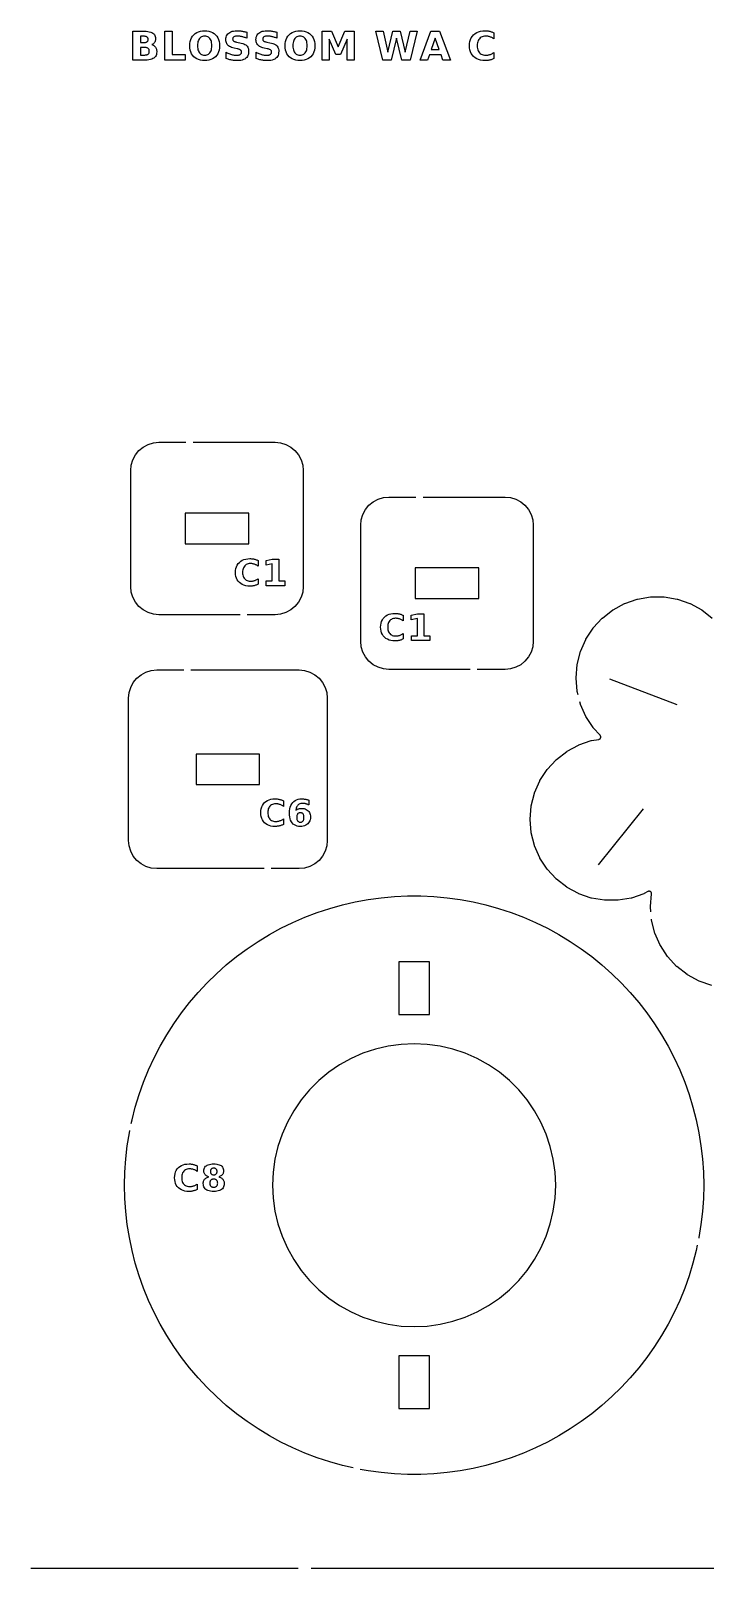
# Model space of a CAD drawing. Header units: millimetres. Extents: x 0 to 300, y 8 to 290.
# Drawn here: x 0 to 61.6, y 150 to 290.5 of the extents above; entities that cross this region are included whole.
import ezdxf

# ---------------------------------------------------------------- set-up
doc = ezdxf.new("R2010")
doc.units = ezdxf.units.MM
for name, color, linetype in [('CUT', 1, 'CONTINUOUS'), ('ENGRAVE', 5, 'CONTINUOUS'), ('SCORE', 7, 'CONTINUOUS')]:
    doc.layers.add(name, color=color, linetype=linetype)

msp = doc.modelspace()

# ---------------------------------------------------------------- linework, layer by layer
at = {"layer": 'CUT', "color": 1}
for points in [[(19.109, 237.125), (11.6963, 237.125), (11.1976, 237.1741), (10.7145, 237.3207), (10.2692, 237.5587), (9.8789, 237.8789), (9.5587, 238.2692), (9.3207, 238.7145), (9.1741, 239.1976), (9.125, 239.6963), (9.125, 250.3037), (9.1741, 250.8024), (9.3207, 251.2855), (9.5587, 251.7308), (9.8789, 252.1211), (10.2692, 252.4413), (10.7145, 252.6793), (11.1976, 252.8259), (11.6963, 252.875), (14.1633, 252.875)], [(14.8133, 252.875), (22.3037, 252.875), (22.8024, 252.8259), (23.2855, 252.6793), (23.7308, 252.4413), (24.1211, 252.1211), (24.4413, 251.7308), (24.6793, 251.2855), (24.8259, 250.8024), (24.875, 250.3037), (24.875, 239.6963), (24.8259, 239.1976), (24.6793, 238.7145), (24.4413, 238.2692), (24.1211, 237.8789), (23.7308, 237.5587), (23.2855, 237.3207), (22.8024, 237.1741), (22.3037, 237.125), (19.759, 237.125)], [(40.109, 232.125), (32.6963, 232.125), (32.1976, 232.1741), (31.7145, 232.3207), (31.2692, 232.5587), (30.8789, 232.8789), (30.5587, 233.2692), (30.3207, 233.7145), (30.1741, 234.1976), (30.125, 234.6963), (30.125, 245.3037), (30.1741, 245.8024), (30.3207, 246.2855), (30.5587, 246.7308), (30.8789, 247.1211), (31.2692, 247.4413), (31.7145, 247.6793), (32.1976, 247.8259), (32.6963, 247.875), (35.1633, 247.875)], [(35.8133, 247.875), (43.3037, 247.875), (43.8024, 247.8259), (44.2855, 247.6793), (44.7308, 247.4413), (45.1211, 247.1211), (45.4413, 246.7308), (45.6793, 246.2855), (45.8259, 245.8024), (45.875, 245.3037), (45.875, 234.6963), (45.8259, 234.1976), (45.6793, 233.7145), (45.4413, 233.2692), (45.1211, 232.8789), (44.7308, 232.5587), (44.2855, 232.3207), (43.8024, 232.1741), (43.3037, 232.125), (40.759, 232.125)], [(49.9727, 229.7932), (49.8898, 230.1205), (49.8876, 230.1311), (49.8862, 230.1419), (49.7868, 231.3414), (49.7864, 231.3522), (49.7868, 231.3631), (49.8862, 232.5626), (49.8876, 232.5733), (49.8898, 232.5839), (50.1853, 233.7507), (50.1884, 233.7611), (50.1923, 233.7712), (50.6758, 234.8735), (50.6806, 234.8832), (50.6861, 234.8925), (51.3444, 235.9001), (51.3507, 235.909), (51.3577, 235.9172), (52.1729, 236.8028), (52.1806, 236.8104), (52.1889, 236.8174), (53.1387, 237.5567), (53.1475, 237.563), (53.1568, 237.5686), (54.2154, 238.1414), (54.2251, 238.1462), (54.2352, 238.1501), (55.3736, 238.5409), (55.384, 238.544), (55.3946, 238.5463), (56.5818, 238.7444), (56.5926, 238.7457), (56.6034, 238.7462), (57.807, 238.7462), (57.8178, 238.7457), (57.8286, 238.7444), (59.0158, 238.5463), (59.0264, 238.544), (59.0368, 238.5409), (60.1752, 238.1501), (60.1853, 238.1462), (60.195, 238.1414), (61.2536, 237.5686), (61.2629, 237.563), (61.2717, 237.5567), (62.2216, 236.8174)], [(21.309, 213.925), (11.4963, 213.925), (10.9976, 213.9741), (10.5145, 214.1207), (10.0692, 214.3587), (9.6789, 214.6789), (9.3587, 215.0692), (9.1207, 215.5145), (8.9741, 215.9976), (8.925, 216.4963), (8.925, 229.5037), (8.9741, 230.0024), (9.1207, 230.4855), (9.3587, 230.9308), (9.6789, 231.3211), (10.0692, 231.6413), (10.5145, 231.8793), (10.9976, 232.0259), (11.4963, 232.075), (13.9633, 232.075)], [(14.6133, 232.075), (24.5037, 232.075), (25.0024, 232.0259), (25.4855, 231.8793), (25.9308, 231.6413), (26.3211, 231.3211), (26.6413, 230.9308), (26.8793, 230.4855), (27.0259, 230.0024), (27.075, 229.5037), (27.075, 216.4963), (27.0259, 215.9976), (26.8793, 215.5145), (26.6413, 215.0692), (26.3211, 214.6789), (25.9308, 214.3587), (25.4855, 214.1207), (25.0024, 213.9741), (24.5037, 213.925), (21.959, 213.925)], [(56.6202, 209.9634), (56.5816, 210.4292), (56.5812, 210.44), (56.5816, 210.4508), (56.6777, 211.6102), (56.6785, 211.634), (56.6771, 211.6559), (56.6736, 211.6776), (56.6679, 211.6988), (56.6603, 211.7194), (56.6506, 211.7391), (56.6391, 211.7578), (56.6258, 211.7753), (56.6109, 211.7914), (56.5944, 211.806), (56.5766, 211.8189), (56.5577, 211.83), (56.5377, 211.8392), (56.517, 211.8464), (56.4956, 211.8516), (56.4739, 211.8546), (56.4519, 211.8555), (56.43, 211.8543), (56.4083, 211.8509), (56.387, 211.8454), (56.3664, 211.8379), (56.3449, 211.8276), (55.9956, 211.6386), (55.9859, 211.6338), (55.9758, 211.6299), (54.8374, 211.2391), (54.827, 211.236), (54.8164, 211.2337), (53.6292, 211.0356), (53.6184, 211.0343), (53.6076, 211.0338), (52.404, 211.0338), (52.3931, 211.0343), (52.3824, 211.0356), (51.1952, 211.2337), (51.1846, 211.236), (51.1742, 211.2391), (50.0358, 211.6299), (50.0257, 211.6338), (50.0159, 211.6386), (48.9574, 212.2114), (48.9481, 212.217), (48.9393, 212.2233), (47.9894, 212.9626), (47.9812, 212.9696), (47.9735, 212.9772), (47.1583, 213.8628), (47.1513, 213.871), (47.145, 213.8799), (46.4867, 214.8875), (46.4811, 214.8968), (46.4764, 214.9065), (45.9929, 216.0088), (45.989, 216.0189), (45.9859, 216.0293), (45.6904, 217.1961), (45.6882, 217.2067), (45.6868, 217.2174), (45.5874, 218.4169), (45.587, 218.4278), (45.5874, 218.4386), (45.6868, 219.6381), (45.6882, 219.6489), (45.6904, 219.6595), (45.9859, 220.8263), (45.989, 220.8366), (45.9929, 220.8467), (46.4764, 221.949), (46.4811, 221.9587), (46.4867, 221.968), (47.145, 222.9757), (47.1513, 222.9845), (47.1583, 222.9928), (47.9735, 223.8783), (47.9812, 223.886), (47.9894, 223.893), (48.9393, 224.6322), (48.9481, 224.6385), (48.9574, 224.6441), (50.0159, 225.2169), (50.0257, 225.2217), (50.0358, 225.2256), (51.1742, 225.6165), (51.1846, 225.6196), (51.1952, 225.6218), (51.8542, 225.7318), (51.8775, 225.7368), (51.8984, 225.7436), (51.9185, 225.7523), (51.9377, 225.763), (51.9558, 225.7755), (51.9725, 225.7897), (51.9878, 225.8054), (52.0015, 225.8226), (52.0135, 225.841), (52.0236, 225.8606), (52.0317, 225.881), (52.0378, 225.9021), (52.0418, 225.9237), (52.0437, 225.9455), (52.0435, 225.9675), (52.0411, 225.9893), (52.0366, 226.0108), (52.03, 226.0318), (52.0214, 226.052), (52.0109, 226.0713), (51.9985, 226.0894), (51.9833, 226.1077), (51.3577, 226.7872), (51.3507, 226.7955), (51.3444, 226.8043), (50.6861, 227.812), (50.6806, 227.8213), (50.6758, 227.831), (50.1923, 228.9333), (50.1884, 228.9434), (50.1853, 228.9537), (50.1322, 229.1631)], [(9.1788, 190.6433), (9.2459, 190.9664), (9.5442, 192.1324), (9.8952, 193.2836), (10.2982, 194.4177), (10.7525, 195.5322), (11.257, 196.6249), (11.8107, 197.6935), (12.4125, 198.7358), (13.061, 199.7496), (13.7551, 200.7329), (14.4932, 201.6835), (15.2738, 202.5996), (16.0953, 203.4792), (16.9559, 204.3205), (17.854, 205.1217), (18.7876, 205.8813), (19.7548, 206.5975), (20.7536, 207.269), (21.7819, 207.8944), (22.8377, 208.4722), (23.9186, 209.0015), (25.0225, 209.481), (26.1471, 209.9097), (27.29, 210.2869), (28.4489, 210.6116), (29.6214, 210.8832), (30.805, 211.1012), (31.9974, 211.2651), (33.1959, 211.3745), (34.3982, 211.4293), (35.6018, 211.4293), (36.8041, 211.3745), (38.0026, 211.2651), (39.195, 211.1012), (40.3786, 210.8832), (41.5511, 210.6116), (42.71, 210.2869), (43.8529, 209.9097), (44.9775, 209.481), (46.0814, 209.0015), (47.1623, 208.4722), (48.2181, 207.8944), (49.2464, 207.269), (50.2452, 206.5975), (51.2124, 205.8813), (52.146, 205.1217), (53.0441, 204.3205), (53.9047, 203.4792), (54.7262, 202.5996), (55.5068, 201.6835), (56.2449, 200.7329), (56.939, 199.7496), (57.5875, 198.7358), (58.1893, 197.6935), (58.743, 196.6249), (59.2475, 195.5322), (59.7018, 194.4177), (60.1048, 193.2836), (60.4558, 192.1324), (60.7541, 190.9664), (60.9989, 189.788), (61.1899, 188.5997), (61.3266, 187.404), (61.4087, 186.2032), (61.4361, 185), (61.4087, 183.7968), (61.3266, 182.596), (61.1899, 181.4003), (60.9989, 180.212), (60.9851, 180.1455)], [(62.1684, 203.2513), (61.03, 203.6421), (61.0199, 203.6461), (61.0102, 203.6508), (59.9516, 204.2237), (59.9423, 204.2292), (59.9335, 204.2355), (58.9836, 204.9748), (58.9754, 204.9818), (58.9677, 204.9895), (58.1525, 205.875), (58.1455, 205.8833), (58.1392, 205.8921), (57.4809, 206.8997), (57.4754, 206.909), (57.4706, 206.9188), (56.9871, 208.021), (56.9832, 208.0311), (56.9801, 208.0415), (56.6846, 209.2083), (56.6824, 209.2189), (56.681, 209.2297), (56.6739, 209.3156)], [(29.4325, 159.1606), (28.4489, 159.3884), (27.29, 159.7131), (26.1471, 160.0903), (25.0225, 160.519), (23.9186, 160.9985), (22.8377, 161.5278), (21.7819, 162.1056), (20.7536, 162.731), (19.7548, 163.4025), (18.7876, 164.1187), (17.854, 164.8783), (16.9559, 165.6795), (16.0953, 166.5208), (15.2738, 167.4004), (14.4932, 168.3165), (13.7551, 169.2671), (13.061, 170.2504), (12.4125, 171.2642), (11.8107, 172.3065), (11.257, 173.3751), (10.7525, 174.4678), (10.2982, 175.5823), (9.8952, 176.7164), (9.5442, 177.8676), (9.2459, 179.0336), (9.0011, 180.212), (8.8101, 181.4003), (8.6734, 182.596), (8.5913, 183.7968), (8.5639, 185), (8.5913, 186.2032), (8.6734, 187.404), (8.8101, 188.5997), (9.0011, 189.788), (9.0466, 190.0069)], [(60.8529, 179.5091), (60.7541, 179.0336), (60.4558, 177.8676), (60.1048, 176.7164), (59.7018, 175.5823), (59.2475, 174.4678), (58.743, 173.3751), (58.1893, 172.3065), (57.5875, 171.2642), (56.939, 170.2504), (56.2449, 169.2671), (55.5068, 168.3165), (54.7262, 167.4004), (53.9047, 166.5208), (53.0441, 165.6795), (52.146, 164.8783), (51.2124, 164.1187), (50.2452, 163.4025), (49.2464, 162.731), (48.2181, 162.1056), (47.1623, 161.5278), (46.0814, 160.9985), (44.9775, 160.519), (43.8529, 160.0903), (42.71, 159.7131), (41.5511, 159.3884), (40.3786, 159.1168), (39.195, 158.8988), (38.0026, 158.7349), (36.8041, 158.6255), (35.6018, 158.5707), (34.3982, 158.5707), (33.1959, 158.6255), (31.9974, 158.7349), (30.805, 158.8988), (30.0699, 159.0342)], [(0, 150), (24.4, 150)], [(25.6, 150), (74.4, 150)]]:
    msp.add_lwpolyline(points, dxfattribs=at)
for points in [[(19.895, 243.605), (19.895, 246.395), (14.105, 246.395), (14.105, 243.605), (19.895, 243.605)], [(40.895, 238.605), (40.895, 241.395), (35.105, 241.395), (35.105, 238.605), (40.895, 238.605)], [(20.895, 221.605), (20.895, 224.395), (15.105, 224.395), (15.105, 221.605), (20.895, 221.605)], [(33.605, 202.0714), (33.605, 200.8929), (33.605, 200.605), (36.395, 200.605), (36.395, 200.9286), (36.395, 202.2143), (36.395, 205.1071), (36.395, 205.395), (33.605, 205.395), (33.605, 205.0714), (33.605, 202.0714)], [(47.7048, 187.3749), (47.4315, 188.5371), (47.0521, 189.669), (46.5699, 190.7611), (45.989, 191.8041), (45.3143, 192.789), (44.5516, 193.7075), (43.7075, 194.5516), (42.789, 195.3143), (41.8041, 195.989), (40.7611, 196.5699), (39.669, 197.0521), (38.5371, 197.4315), (37.3749, 197.7048), (36.1926, 197.8698), (35, 197.9249), (33.8074, 197.8698), (32.6251, 197.7048), (31.4629, 197.4315), (30.331, 197.0521), (29.2389, 196.5699), (28.1959, 195.989), (27.211, 195.3143), (26.2925, 194.5516), (25.4484, 193.7075), (24.6857, 192.789), (24.011, 191.8041), (23.4301, 190.7611), (22.9479, 189.669), (22.5685, 188.5371), (22.2952, 187.3749), (22.1302, 186.1926), (22.0751, 185), (22.1302, 183.8074), (22.2952, 182.6251), (22.5685, 181.4629), (22.9479, 180.331), (23.4301, 179.2389), (24.011, 178.1959), (24.6857, 177.211), (25.4484, 176.2925), (26.2925, 175.4484), (27.211, 174.6857), (28.1959, 174.011), (29.2389, 173.4301), (30.331, 172.9479), (31.4629, 172.5685), (32.6251, 172.2952), (33.8074, 172.1302), (35, 172.0751), (36.1926, 172.1302), (37.3749, 172.2952), (38.5371, 172.5685), (39.669, 172.9479), (40.7611, 173.4301), (41.8041, 174.011), (42.789, 174.6857), (43.7075, 175.4484), (44.5516, 176.2925), (45.3143, 177.211), (45.989, 178.1959), (46.5699, 179.2389), (47.0521, 180.331), (47.4315, 181.4629), (47.7048, 182.6251), (47.8698, 183.8074), (47.9249, 185), (47.8698, 186.1926), (47.7048, 187.3749)], [(33.605, 167.7857), (33.605, 164.8929), (33.605, 164.605), (36.395, 164.605), (36.395, 164.9286), (36.395, 167.9286), (36.395, 169.395), (33.605, 169.395), (33.605, 167.7857)]]:
    msp.add_lwpolyline(points, close=True, dxfattribs=at)
at = {"layer": 'ENGRAVE', "color": 5}
for points in [[(11.3359, 289.0283), (11.3786, 288.9743), (11.4152, 288.9151), (11.4452, 288.8517), (11.4685, 288.7839), (11.4852, 288.7118), (11.4952, 288.6354), (11.4985, 288.5547), (11.4914, 288.4331), (11.4699, 288.3223), (11.4341, 288.2223), (11.3841, 288.1331), (11.3197, 288.0546), (11.2411, 287.9869), (11.1478, 287.9298), (11.0397, 287.8831), (10.9166, 287.8467), (10.7787, 287.8208), (10.6259, 287.8052), (10.4582, 287.8), (9.3315, 287.8), (9.3315, 290.4325), (10.3506, 290.4325), (10.525, 290.4279), (10.6826, 290.4141), (10.8234, 290.3911), (10.9474, 290.3588), (11.0546, 290.3174), (11.145, 290.2668), (11.2201, 290.206), (11.2816, 290.1341), (11.3295, 290.0512), (11.3636, 289.9572), (11.3841, 289.8522), (11.391, 289.736), (11.3885, 289.6736), (11.381, 289.6143), (11.3685, 289.5582), (11.351, 289.5052), (11.3285, 289.4555), (11.301, 289.409), (11.2688, 289.3659), (11.2321, 289.3268), (11.1908, 289.2915), (11.1451, 289.2601), (11.0948, 289.2325), (11.0401, 289.2088), (11.1102, 289.1847), (11.1749, 289.1546), (11.234, 289.1185), (11.2877, 289.0764), (11.3359, 289.0283)], [(10.5654, 289.4447), (10.5995, 289.4623), (10.6292, 289.4839), (10.6546, 289.5093), (10.6753, 289.5384), (10.6914, 289.5712), (10.7029, 289.6077), (10.7098, 289.648), (10.7121, 289.692), (10.7098, 289.7354), (10.7029, 289.7753), (10.6914, 289.8116), (10.6753, 289.8444), (10.6546, 289.8735), (10.6292, 289.8991), (10.5995, 289.921), (10.5654, 289.9388), (10.527, 289.9527), (10.4843, 289.9626), (10.4372, 289.9686), (10.3859, 289.9705), (10.0103, 289.9705), (10.0103, 289.4134), (10.3859, 289.4134), (10.4372, 289.4153), (10.4843, 289.4212), (10.527, 289.431), (10.5654, 289.4447)], [(14.0991, 288.3131), (14.0991, 287.8), (12.2283, 287.8), (12.2283, 290.4325), (12.9072, 290.4325), (12.9072, 288.3131), (14.0991, 288.3131)], [(16.6004, 290.3187), (16.7433, 290.2279), (16.8708, 290.1169), (16.9807, 289.9881), (17.0706, 289.844), (17.1406, 289.6845), (17.1905, 289.5096), (17.2205, 289.3193), (17.2305, 289.1136), (17.2205, 288.9085), (17.1905, 288.7186), (17.1406, 288.5441), (17.0706, 288.3848), (16.9807, 288.2408), (16.8708, 288.1121), (16.7433, 288.0011), (16.6004, 287.9103), (16.4423, 287.8397), (16.269, 287.7892), (16.0803, 287.759), (15.8763, 287.7489), (15.6729, 287.759), (15.4846, 287.7892), (15.3114, 287.8397), (15.1534, 287.9103), (15.0105, 288.0011), (14.8828, 288.1121), (14.7726, 288.2408), (14.6824, 288.3848), (14.6123, 288.5441), (14.5622, 288.7186), (14.5322, 288.9085), (14.5222, 289.1136), (14.5322, 289.3193), (14.5622, 289.5096), (14.6123, 289.6845), (14.6824, 289.844), (14.7726, 289.9881), (14.8828, 290.1169), (15.0105, 290.2279), (15.1534, 290.3187), (15.3114, 290.3893), (15.4846, 290.4398), (15.6729, 290.47), (15.8763, 290.4801), (16.0803, 290.47), (16.269, 290.4398), (16.4423, 290.3893), (16.6004, 290.3187)], [(15.5245, 289.8863), (15.4559, 289.829), (15.395, 289.759), (15.3427, 289.6774), (15.3, 289.5854), (15.2667, 289.483), (15.243, 289.3703), (15.2287, 289.2471), (15.2239, 289.1136), (15.2287, 288.9806), (15.243, 288.8579), (15.2667, 288.7455), (15.3, 288.6434), (15.3427, 288.5516), (15.395, 288.47), (15.4559, 288.4), (15.5245, 288.3427), (15.6008, 288.2981), (15.6849, 288.2663), (15.7768, 288.2472), (15.8763, 288.2408), (15.9765, 288.2472), (16.0687, 288.2663), (16.1532, 288.2981), (16.2298, 288.3427), (16.2985, 288.4), (16.3595, 288.47), (16.4117, 288.5516), (16.4545, 288.6434), (16.4877, 288.7455), (16.5115, 288.8579), (16.5258, 288.9806), (16.5305, 289.1136), (16.5258, 289.2471), (16.5115, 289.3703), (16.4877, 289.483), (16.4545, 289.5854), (16.4117, 289.6774), (16.3595, 289.759), (16.2985, 289.829), (16.2298, 289.8863), (16.1532, 289.9309), (16.0687, 289.9627), (15.9765, 289.9818), (15.8763, 289.9882), (15.7768, 289.9818), (15.6849, 289.9627), (15.6008, 289.9309), (15.5245, 289.8863)], [(19.5767, 289.8518), (19.5058, 289.8775), (19.4356, 289.9006), (19.3659, 289.921), (19.2969, 289.9388), (19.2288, 289.9539), (19.1619, 289.9662), (19.0963, 289.9758), (19.032, 289.9827), (18.969, 289.9868), (18.9072, 289.9882), (18.8296, 289.9863), (18.7591, 289.9807), (18.6956, 289.9714), (18.6392, 289.9584), (18.5898, 289.9416), (18.5475, 289.9212), (18.512, 289.8968), (18.4829, 289.8683), (18.4602, 289.8357), (18.4441, 289.7989), (18.4344, 289.7581), (18.4311, 289.7131), (18.4333, 289.6791), (18.4399, 289.6478), (18.4508, 289.619), (18.466, 289.5928), (18.4856, 289.5692), (18.5096, 289.5483), (18.5393, 289.529), (18.5761, 289.5107), (18.62, 289.4934), (18.671, 289.4769), (18.7291, 289.4614), (18.7944, 289.4469), (19.0835, 289.3887), (19.2228, 289.3567), (19.348, 289.3197), (19.4591, 289.2776), (19.5561, 289.2304), (19.639, 289.1781), (19.7077, 289.1207), (19.7643, 289.0565), (19.8106, 288.9839), (19.8466, 288.9029), (19.8723, 288.8135), (19.8877, 288.7156), (19.8929, 288.6093), (19.8857, 288.4703), (19.8642, 288.3438), (19.8283, 288.2296), (19.7781, 288.1278), (19.7135, 288.0384), (19.6345, 287.9613), (19.5409, 287.8964), (19.4321, 287.8433), (19.3081, 287.802), (19.1691, 287.7725), (19.0148, 287.7548), (18.8455, 287.7489), (18.762, 287.7502), (18.6784, 287.7542), (18.5947, 287.7608), (18.5109, 287.77), (18.427, 287.7819), (18.343, 287.7965), (18.2589, 287.8136), (18.1749, 287.8333), (18.0908, 287.8555), (18.0068, 287.8803), (17.9227, 287.9077), (17.8387, 287.9375), (17.8387, 288.5106), (17.9223, 288.4678), (18.0049, 288.4286), (18.0866, 288.3931), (18.1674, 288.3613), (18.2473, 288.3332), (18.3262, 288.3087), (18.4042, 288.288), (18.4813, 288.271), (18.5574, 288.2578), (18.6326, 288.2484), (18.7069, 288.2427), (18.7803, 288.2408), (18.8514, 288.2429), (18.9168, 288.249), (18.9764, 288.2593), (19.0302, 288.2737), (19.0783, 288.2922), (19.1206, 288.3149), (19.1567, 288.3413), (19.1862, 288.3713), (19.2092, 288.4048), (19.2256, 288.4418), (19.2354, 288.4824), (19.2387, 288.5265), (19.2365, 288.566), (19.2298, 288.6025), (19.2186, 288.6358), (19.203, 288.6659), (19.183, 288.693), (19.1585, 288.7169), (19.1273, 288.7388), (19.0873, 288.76), (19.0384, 288.7804), (18.9806, 288.8), (18.9139, 288.8188), (18.8384, 288.8368), (18.5757, 288.895), (18.45, 288.926), (18.336, 288.9626), (18.2339, 289.0047), (18.1435, 289.0525), (18.065, 289.1058), (17.9983, 289.1647), (17.9425, 289.23), (17.8969, 289.3025), (17.8614, 289.3821), (17.836, 289.4688), (17.8208, 289.5627), (17.8158, 289.6637), (17.8228, 289.7898), (17.844, 289.9057), (17.8792, 290.0115), (17.9286, 290.1073), (17.9921, 290.193), (18.0697, 290.2685), (18.1605, 290.3332), (18.2636, 290.3861), (18.3791, 290.4272), (18.507, 290.4566), (18.6471, 290.4742), (18.7997, 290.4801), (18.8723, 290.4792), (18.9456, 290.4765), (19.0196, 290.472), (19.0943, 290.4656), (19.1697, 290.4575), (19.2458, 290.4475), (19.3226, 290.4357), (19.4003, 290.4221), (19.4789, 290.4067), (19.5584, 290.3895), (19.6388, 290.3705), (19.7201, 290.3496), (19.7201, 289.7925), (19.6481, 289.8235), (19.5767, 289.8518)], [(22.3219, 289.8518), (22.251, 289.8775), (22.1808, 289.9006), (22.1112, 289.921), (22.0421, 289.9388), (21.974, 289.9539), (21.9071, 289.9662), (21.8415, 289.9758), (21.7772, 289.9827), (21.7142, 289.9868), (21.6524, 289.9882), (21.5748, 289.9863), (21.5043, 289.9807), (21.4408, 289.9714), (21.3844, 289.9584), (21.335, 289.9416), (21.2927, 289.9212), (21.2572, 289.8968), (21.2281, 289.8683), (21.2054, 289.8357), (21.1893, 289.7989), (21.1796, 289.7581), (21.1764, 289.7131), (21.1785, 289.6791), (21.1851, 289.6478), (21.196, 289.619), (21.2112, 289.5928), (21.2308, 289.5692), (21.2548, 289.5483), (21.2845, 289.529), (21.3213, 289.5107), (21.3652, 289.4934), (21.4163, 289.4769), (21.4744, 289.4614), (21.5396, 289.4469), (21.8288, 289.3887), (21.9681, 289.3567), (22.0932, 289.3197), (22.2043, 289.2776), (22.3013, 289.2304), (22.3842, 289.1781), (22.4529, 289.1207), (22.5095, 289.0565), (22.5558, 288.9839), (22.5918, 288.9029), (22.6175, 288.8135), (22.6329, 288.7156), (22.6381, 288.6093), (22.6309, 288.4703), (22.6094, 288.3438), (22.5735, 288.2296), (22.5233, 288.1278), (22.4587, 288.0384), (22.3798, 287.9613), (22.2861, 287.8964), (22.1773, 287.8433), (22.0533, 287.802), (21.9143, 287.7725), (21.7601, 287.7548), (21.5907, 287.7489), (21.5072, 287.7502), (21.4236, 287.7542), (21.3399, 287.7608), (21.2561, 287.77), (21.1722, 287.7819), (21.0882, 287.7965), (21.0041, 287.8136), (20.9201, 287.8333), (20.8361, 287.8555), (20.752, 287.8803), (20.668, 287.9077), (20.5839, 287.9375), (20.5839, 288.5106), (20.6675, 288.4678), (20.7501, 288.4286), (20.8319, 288.3931), (20.9127, 288.3613), (20.9925, 288.3332), (21.0714, 288.3087), (21.1494, 288.288), (21.2265, 288.271), (21.3026, 288.2578), (21.3779, 288.2484), (21.4521, 288.2427), (21.5255, 288.2408), (21.5966, 288.2429), (21.662, 288.249), (21.7216, 288.2593), (21.7755, 288.2737), (21.8235, 288.2922), (21.8658, 288.3149), (21.9019, 288.3413), (21.9314, 288.3713), (21.9544, 288.4048), (21.9708, 288.4418), (21.9806, 288.4824), (21.9839, 288.5265), (21.9817, 288.566), (21.975, 288.6025), (21.9639, 288.6358), (21.9483, 288.6659), (21.9282, 288.693), (21.9037, 288.7169), (21.8725, 288.7388), (21.8325, 288.76), (21.7836, 288.7804), (21.7258, 288.8), (21.6592, 288.8188), (21.5837, 288.8368), (21.3209, 288.895), (21.1952, 288.926), (21.0812, 288.9626), (20.9791, 289.0047), (20.8888, 289.0525), (20.8102, 289.1058), (20.7435, 289.1647), (20.6877, 289.23), (20.6421, 289.3025), (20.6066, 289.3821), (20.5813, 289.4688), (20.5661, 289.5627), (20.561, 289.6637), (20.568, 289.7898), (20.5892, 289.9057), (20.6245, 290.0115), (20.6738, 290.1073), (20.7373, 290.193), (20.8149, 290.2685), (20.9057, 290.3332), (21.0088, 290.3861), (21.1243, 290.4272), (21.2522, 290.4566), (21.3924, 290.4742), (21.5449, 290.4801), (21.6175, 290.4792), (21.6908, 290.4765), (21.7648, 290.472), (21.8395, 290.4656), (21.9149, 290.4575), (21.991, 290.4475), (22.0678, 290.4357), (22.1455, 290.4221), (22.2242, 290.4067), (22.3037, 290.3895), (22.384, 290.3705), (22.4653, 290.3496), (22.4653, 289.7925), (22.3933, 289.8235), (22.3219, 289.8518)], [(25.448, 290.2279), (25.5755, 290.1169), (25.6854, 289.9881), (25.7753, 289.844), (25.8453, 289.6845), (25.8952, 289.5096), (25.9252, 289.3193), (25.9352, 289.1136), (25.9252, 288.9085), (25.8952, 288.7186), (25.8453, 288.5441), (25.7753, 288.3848), (25.6854, 288.2408), (25.5755, 288.1121), (25.448, 288.0011), (25.3051, 287.9103), (25.147, 287.8397), (24.9736, 287.7892), (24.785, 287.759), (24.581, 287.7489), (24.3776, 287.759), (24.1893, 287.7892), (24.0161, 287.8397), (23.8581, 287.9103), (23.7152, 288.0011), (23.5874, 288.1121), (23.4773, 288.2408), (23.3871, 288.3848), (23.317, 288.5441), (23.2669, 288.7186), (23.2369, 288.9085), (23.2269, 289.1136), (23.2369, 289.3193), (23.2669, 289.5096), (23.317, 289.6845), (23.3871, 289.844), (23.4773, 289.9881), (23.5874, 290.1169), (23.7152, 290.2279), (23.8581, 290.3187), (24.0161, 290.3893), (24.1893, 290.4398), (24.3776, 290.47), (24.581, 290.4801), (24.785, 290.47), (24.9736, 290.4398), (25.147, 290.3893), (25.3051, 290.3187), (25.448, 290.2279)], [(24.1605, 289.829), (24.0997, 289.759), (24.0474, 289.6774), (24.0046, 289.5854), (23.9714, 289.483), (23.9476, 289.3703), (23.9334, 289.2471), (23.9286, 289.1136), (23.9334, 288.9806), (23.9476, 288.8579), (23.9714, 288.7455), (24.0046, 288.6434), (24.0474, 288.5516), (24.0997, 288.47), (24.1605, 288.4), (24.2292, 288.3427), (24.3055, 288.2981), (24.3896, 288.2663), (24.4815, 288.2472), (24.581, 288.2408), (24.6811, 288.2472), (24.7734, 288.2663), (24.8579, 288.2981), (24.9345, 288.3427), (25.0032, 288.4), (25.0642, 288.47), (25.1164, 288.5516), (25.1592, 288.6434), (25.1924, 288.7455), (25.2162, 288.8579), (25.2304, 288.9806), (25.2352, 289.1136), (25.2304, 289.2471), (25.2162, 289.3703), (25.1924, 289.483), (25.1592, 289.5854), (25.1164, 289.6774), (25.0642, 289.759), (25.0032, 289.829), (24.9345, 289.8863), (24.8579, 289.9309), (24.7734, 289.9627), (24.6811, 289.9818), (24.581, 289.9882), (24.4815, 289.9818), (24.3896, 289.9627), (24.3055, 289.9309), (24.2292, 289.8863), (24.1605, 289.829)], [(28.6593, 290.4325), (29.5215, 290.4325), (29.5215, 287.8), (28.8797, 287.8), (28.8797, 289.7255), (28.2731, 288.306), (27.8429, 288.306), (27.2363, 289.7255), (27.2363, 287.8), (26.5927, 287.8), (26.5927, 290.4325), (27.4567, 290.4325), (28.0562, 289.0237), (28.6593, 290.4325)], [(33.7195, 290.4325), (34.1709, 288.5194), (34.6258, 290.4325), (35.2711, 290.4325), (34.6505, 287.8), (33.8676, 287.8), (33.3897, 289.8013), (32.9172, 287.8), (32.1343, 287.8), (31.5084, 290.4325), (32.159, 290.4325), (32.6139, 288.5194), (33.0653, 290.4325), (33.7195, 290.4325)], [(37.3304, 290.4325), (38.3055, 287.8), (37.6231, 287.8), (37.4574, 288.2796), (36.3959, 288.2796), (36.2284, 287.8), (35.546, 287.8), (36.5211, 290.4325), (37.3304, 290.4325)], [(36.9267, 289.8154), (36.5652, 288.768), (37.2864, 288.768), (36.9267, 289.8154)], [(42.0321, 287.8364), (41.9659, 287.816), (41.8987, 287.7982), (41.8306, 287.7832), (41.7616, 287.7708), (41.6915, 287.7612), (41.6205, 287.7544), (41.5485, 287.7502), (41.4755, 287.7489), (41.2639, 287.7591), (41.0674, 287.7897), (40.8862, 287.8408), (40.7201, 287.9123), (40.5692, 288.0042), (40.4335, 288.1165), (40.316, 288.2463), (40.2199, 288.3907), (40.1452, 288.5496), (40.0918, 288.7231), (40.0597, 288.9111), (40.0491, 289.1136), (40.0597, 289.3167), (40.0918, 289.5051), (40.1452, 289.679), (40.2199, 289.8381), (40.316, 289.9826), (40.4335, 290.1125), (40.5692, 290.2248), (40.7201, 290.3167), (40.8862, 290.3882), (41.0674, 290.4393), (41.2639, 290.4699), (41.4755, 290.4801), (41.5485, 290.4788), (41.6205, 290.4746), (41.6915, 290.4678), (41.7616, 290.4582), (41.8306, 290.4458), (41.8987, 290.4308), (41.9659, 290.413), (42.0321, 290.3925), (42.0975, 290.3695), (42.162, 290.3438), (42.2256, 290.3154), (42.2884, 290.2844), (42.2884, 289.7396), (42.2256, 289.7806), (42.1632, 289.8177), (42.101, 289.8511), (42.0392, 289.8806), (41.9776, 289.9063), (41.9163, 289.9282), (41.8547, 289.9465), (41.7919, 289.9615), (41.7281, 289.9732), (41.6632, 289.9815), (41.5972, 289.9865), (41.5302, 289.9882), (41.4134, 289.9817), (41.3053, 289.9623), (41.2058, 289.93), (41.1148, 289.8847), (41.0326, 289.8265), (40.9589, 289.7554), (40.8953, 289.673), (40.8433, 289.5807), (40.8029, 289.4786), (40.774, 289.3667), (40.7566, 289.2451), (40.7508, 289.1136), (40.7566, 288.9827), (40.774, 288.8615), (40.8029, 288.7499), (40.8433, 288.6481), (40.8953, 288.556), (40.9589, 288.4736), (41.0326, 288.4024), (41.1148, 288.3443), (41.2058, 288.299), (41.3053, 288.2667), (41.4134, 288.2473), (41.5302, 288.2408), (41.5972, 288.2425), (41.6632, 288.2475), (41.7281, 288.2558), (41.7919, 288.2675), (41.8547, 288.2824), (41.9163, 288.3008), (41.9776, 288.3227), (42.0392, 288.3484), (42.101, 288.3779), (42.1632, 288.4113), (42.2256, 288.4484), (42.2884, 288.4894), (42.2884, 287.9446), (42.2256, 287.9136), (42.162, 287.8852), (42.0975, 287.8595), (42.0321, 287.8364)], [(10.6793, 288.322), (10.7165, 288.3484), (10.748, 288.3796), (10.7738, 288.4158), (10.7939, 288.4568), (10.8082, 288.5027), (10.8168, 288.5536), (10.8197, 288.6093), (10.8168, 288.664), (10.8083, 288.7138), (10.7941, 288.759), (10.7742, 288.7994), (10.7486, 288.835), (10.7174, 288.8659), (10.6804, 288.892), (10.6377, 288.9134), (10.5891, 288.93), (10.5348, 288.9419), (10.4747, 288.949), (10.4088, 288.9514), (10.0103, 288.9514), (10.0103, 288.262), (10.4088, 288.262), (10.4742, 288.2644), (10.5339, 288.2716), (10.588, 288.2836), (10.6365, 288.3004), (10.6793, 288.322)], [(20.7007, 239.8798), (20.6419, 239.8537), (20.5824, 239.8299), (20.522, 239.8086), (20.4609, 239.7898), (20.3989, 239.7734), (20.336, 239.7594), (20.2723, 239.7481), (20.2076, 239.7392), (20.1421, 239.7329), (20.0756, 239.7291), (20.0083, 239.7278), (19.8129, 239.7372), (19.6316, 239.7655), (19.4642, 239.8126), (19.3109, 239.8786), (19.1716, 239.9635), (19.0464, 240.0672), (18.9379, 240.187), (18.8492, 240.3202), (18.7802, 240.4669), (18.731, 240.6271), (18.7014, 240.8006), (18.6915, 240.9876), (18.7014, 241.175), (18.731, 241.349), (18.7802, 241.5094), (18.8492, 241.6563), (18.9379, 241.7897), (19.0464, 241.9096), (19.1716, 242.0133), (19.3109, 242.0981), (19.4642, 242.1641), (19.6316, 242.2113), (19.8129, 242.2395), (20.0083, 242.249), (20.0756, 242.2477), (20.1421, 242.2439), (20.2076, 242.2376), (20.2723, 242.2287), (20.336, 242.2173), (20.3989, 242.2034), (20.4609, 242.187), (20.522, 242.1681), (20.5824, 242.1468), (20.6419, 242.1231), (20.7007, 242.0969), (20.7586, 242.0683), (20.7586, 241.5654), (20.7007, 241.6032), (20.643, 241.6375), (20.5857, 241.6683), (20.5286, 241.6956), (20.4717, 241.7193), (20.4152, 241.7395), (20.3582, 241.7564), (20.3003, 241.7703), (20.2414, 241.781), (20.1815, 241.7887), (20.1206, 241.7933), (20.0587, 241.7949), (19.9509, 241.7889), (19.8511, 241.771), (19.7592, 241.7411), (19.6753, 241.6994), (19.5994, 241.6457), (19.5314, 241.58), (19.4727, 241.5039), (19.4247, 241.4187), (19.3873, 241.3245), (19.3607, 241.2212), (19.3447, 241.1089), (19.3393, 240.9876), (19.3447, 240.8667), (19.3607, 240.7548), (19.3873, 240.6519), (19.4247, 240.5579), (19.4727, 240.4728), (19.5314, 240.3967), (19.5994, 240.3311), (19.6753, 240.2774), (19.7592, 240.2356), (19.8511, 240.2058), (19.9509, 240.1879), (20.0587, 240.1819), (20.1206, 240.1834), (20.1815, 240.188), (20.2414, 240.1957), (20.3003, 240.2065), (20.3582, 240.2203), (20.4152, 240.2372), (20.4717, 240.2574), (20.5286, 240.2812), (20.5857, 240.3084), (20.643, 240.3392), (20.7007, 240.3736), (20.7586, 240.4114), (20.7586, 239.9085), (20.7007, 239.8798)], [(22.0492, 240.2079), (22.0492, 241.7786), (21.4811, 241.6614), (21.4811, 242.0878), (22.0459, 242.205), (22.6416, 242.205), (22.6416, 240.2079), (23.195, 240.2079), (23.195, 239.775), (21.4958, 239.775), (21.4958, 240.2079), (22.0492, 240.2079)], [(33.9507, 234.8798), (33.8919, 234.8537), (33.8324, 234.8299), (33.772, 234.8086), (33.7109, 234.7898), (33.6489, 234.7734), (33.586, 234.7594), (33.5223, 234.7481), (33.4576, 234.7392), (33.3921, 234.7329), (33.3256, 234.7291), (33.2583, 234.7278), (33.0629, 234.7372), (32.8816, 234.7655), (32.7142, 234.8126), (32.5609, 234.8786), (32.4216, 234.9635), (32.2964, 235.0672), (32.1879, 235.187), (32.0992, 235.3202), (32.0302, 235.4669), (31.981, 235.6271), (31.9514, 235.8006), (31.9415, 235.9876), (31.9514, 236.175), (31.981, 236.349), (32.0302, 236.5094), (32.0992, 236.6563), (32.1879, 236.7897), (32.2964, 236.9096), (32.4216, 237.0133), (32.5609, 237.0981), (32.7142, 237.1641), (32.8816, 237.2113), (33.0629, 237.2395), (33.2583, 237.249), (33.3256, 237.2477), (33.3921, 237.2439), (33.4576, 237.2376), (33.5223, 237.2287), (33.586, 237.2173), (33.6489, 237.2034), (33.7109, 237.187), (33.772, 237.1681), (33.8324, 237.1468), (33.8919, 237.1231), (33.9507, 237.0969), (34.0086, 237.0683), (34.0086, 236.5654), (33.9507, 236.6032), (33.893, 236.6375), (33.8357, 236.6683), (33.7786, 236.6956), (33.7217, 236.7193), (33.6652, 236.7395), (33.6082, 236.7564), (33.5503, 236.7703), (33.4914, 236.781), (33.4315, 236.7887), (33.3706, 236.7933), (33.3087, 236.7949), (33.2009, 236.7889), (33.1011, 236.771), (33.0092, 236.7411), (32.9253, 236.6994), (32.8494, 236.6457), (32.7814, 236.58), (32.7227, 236.5039), (32.6747, 236.4187), (32.6373, 236.3245), (32.6107, 236.2212), (32.5947, 236.1089), (32.5893, 235.9876), (32.5947, 235.8667), (32.6107, 235.7548), (32.6373, 235.6519), (32.6747, 235.5579), (32.7227, 235.4728), (32.7814, 235.3967), (32.8494, 235.3311), (32.9253, 235.2774), (33.0092, 235.2356), (33.1011, 235.2058), (33.2009, 235.1879), (33.3087, 235.1819), (33.3706, 235.1834), (33.4315, 235.188), (33.4914, 235.1957), (33.5503, 235.2065), (33.6082, 235.2203), (33.6652, 235.2372), (33.7217, 235.2574), (33.7786, 235.2812), (33.8357, 235.3084), (33.893, 235.3392), (33.9507, 235.3736), (34.0086, 235.4114), (34.0086, 234.9085), (33.9507, 234.8798)], [(35.2992, 235.2079), (35.2992, 236.7786), (34.7311, 236.6614), (34.7311, 237.0878), (35.2959, 237.205), (35.8916, 237.205), (35.8916, 235.2079), (36.445, 235.2079), (36.445, 234.775), (34.7458, 234.775), (34.7458, 235.2079), (35.2992, 235.2079)], [(23.0007, 217.9298), (22.9419, 217.9037), (22.8824, 217.8799), (22.822, 217.8586), (22.7609, 217.8398), (22.6989, 217.8234), (22.636, 217.8094), (22.5723, 217.7981), (22.5076, 217.7892), (22.4421, 217.7829), (22.3756, 217.7791), (22.3083, 217.7778), (22.1129, 217.7872), (21.9316, 217.8155), (21.7642, 217.8626), (21.6109, 217.9286), (21.4716, 218.0135), (21.3464, 218.1172), (21.2379, 218.237), (21.1492, 218.3702), (21.0802, 218.5169), (21.031, 218.6771), (21.0014, 218.8506), (20.9915, 219.0376), (21.0014, 219.225), (21.031, 219.399), (21.0802, 219.5594), (21.1492, 219.7063), (21.2379, 219.8397), (21.3464, 219.9596), (21.4716, 220.0633), (21.6109, 220.1481), (21.7642, 220.2141), (21.9316, 220.2613), (22.1129, 220.2895), (22.3083, 220.299), (22.3756, 220.2977), (22.4421, 220.2939), (22.5076, 220.2876), (22.5723, 220.2787), (22.636, 220.2673), (22.6989, 220.2534), (22.7609, 220.237), (22.822, 220.2181), (22.8824, 220.1968), (22.9419, 220.1731), (23.0007, 220.1469), (23.0586, 220.1183), (23.0586, 219.6154), (23.0007, 219.6532), (22.943, 219.6875), (22.8857, 219.7183), (22.8286, 219.7456), (22.7717, 219.7693), (22.7152, 219.7895), (22.6582, 219.8064), (22.6003, 219.8203), (22.5414, 219.831), (22.4815, 219.8387), (22.4206, 219.8433), (22.3587, 219.8449), (22.2509, 219.8389), (22.1511, 219.821), (22.0592, 219.7911), (21.9753, 219.7494), (21.8994, 219.6957), (21.8314, 219.63), (21.7727, 219.5539), (21.7247, 219.4687), (21.6873, 219.3745), (21.6607, 219.2712), (21.6447, 219.1589), (21.6393, 219.0376), (21.6447, 218.9167), (21.6607, 218.8048), (21.6873, 218.7019), (21.7247, 218.6079), (21.7727, 218.5228), (21.8314, 218.4467), (21.8994, 218.3811), (21.9753, 218.3274), (22.0592, 218.2856), (22.1511, 218.2558), (22.2509, 218.2379), (22.3587, 218.2319), (22.4206, 218.2334), (22.4815, 218.238), (22.5414, 218.2457), (22.6003, 218.2565), (22.6582, 218.2703), (22.7152, 218.2872), (22.7717, 218.3074), (22.8286, 218.3312), (22.8857, 218.3584), (22.943, 218.3892), (23.0007, 218.4236), (23.0586, 218.4614), (23.0586, 217.9585), (23.0007, 217.9298)], [(25.3349, 219.7657), (25.2848, 219.7869), (25.2358, 219.806), (25.1877, 219.823), (25.1407, 219.8378), (25.0946, 219.8506), (25.0492, 219.8612), (25.0042, 219.87), (24.9595, 219.8768), (24.9152, 219.8817), (24.8713, 219.8846), (24.8277, 219.8855), (24.7378, 219.8812), (24.6548, 219.8683), (24.5786, 219.8467), (24.5094, 219.8165), (24.447, 219.7776), (24.3915, 219.7301), (24.343, 219.6741), (24.3018, 219.6098), (24.2678, 219.537), (24.241, 219.4559), (24.2215, 219.3665), (24.2092, 219.2687), (24.2455, 219.2942), (24.2828, 219.3174), (24.3211, 219.3385), (24.3604, 219.3573), (24.4006, 219.3739), (24.4419, 219.3883), (24.4843, 219.4005), (24.528, 219.4105), (24.5729, 219.4182), (24.6192, 219.4238), (24.6666, 219.4271), (24.7154, 219.4282), (24.8356, 219.4221), (24.9478, 219.404), (25.0521, 219.3737), (25.1483, 219.3313), (25.2365, 219.2767), (25.3168, 219.2101), (25.3866, 219.1336), (25.4438, 219.0497), (25.4883, 218.9582), (25.52, 218.8593), (25.5391, 218.7528), (25.5454, 218.6388), (25.5383, 218.5129), (25.5171, 218.3957), (25.4816, 218.287), (25.4319, 218.1871), (25.368, 218.0957), (25.2899, 218.013), (25.1999, 217.9411), (25.1002, 217.8823), (24.9908, 217.8366), (24.8718, 217.8039), (24.7431, 217.7843), (24.6047, 217.7778), (24.4528, 217.7867), (24.3127, 217.8133), (24.1846, 217.8578), (24.0683, 217.9199), (23.9639, 217.9999), (23.8715, 218.0976), (23.7921, 218.2117), (23.7272, 218.3406), (23.6767, 218.4844), (23.6407, 218.6431), (23.6191, 218.8166), (23.6118, 219.005), (23.6203, 219.1986), (23.6456, 219.3778), (23.6877, 219.5427), (23.7468, 219.6933), (23.8226, 219.8296), (23.9154, 219.9515), (24.0228, 220.0566), (24.1428, 220.1427), (24.2753, 220.2096), (24.4203, 220.2575), (24.5779, 220.2861), (24.7479, 220.2957), (24.8035, 220.295), (24.8586, 220.2928), (24.9131, 220.2892), (24.9671, 220.2841), (25.0205, 220.2776), (25.0734, 220.2697), (25.126, 220.2603), (25.1783, 220.2494), (25.2305, 220.2371), (25.2825, 220.2234), (25.3343, 220.2082), (25.3859, 220.1915), (25.3859, 219.7423), (25.3349, 219.7657)], [(24.5107, 219.0127), (24.4674, 218.9979), (24.4285, 218.9772), (24.3943, 218.9505), (24.3646, 218.9179), (24.3395, 218.8794), (24.319, 218.835), (24.303, 218.7847), (24.2916, 218.7284), (24.2847, 218.6662), (24.2824, 218.5981), (24.2847, 218.53), (24.2916, 218.4678), (24.303, 218.4115), (24.319, 218.3612), (24.3395, 218.3168), (24.3646, 218.2783), (24.3943, 218.2457), (24.4285, 218.2191), (24.4674, 218.1983), (24.5107, 218.1835), (24.5587, 218.1746), (24.6112, 218.1717), (24.6642, 218.1746), (24.7126, 218.1835), (24.7563, 218.1983), (24.7953, 218.2191), (24.8297, 218.2457), (24.8594, 218.2783), (24.8845, 218.3168), (24.9051, 218.3612), (24.9211, 218.4115), (24.9325, 218.4678), (24.9393, 218.53), (24.9416, 218.5981), (24.9393, 218.6662), (24.9325, 218.7284), (24.9211, 218.7847), (24.9051, 218.835), (24.8845, 218.8794), (24.8594, 218.9179), (24.8297, 218.9505), (24.7953, 218.9772), (24.7563, 218.9979), (24.7126, 219.0127), (24.6642, 219.0216), (24.6112, 219.0245), (24.5587, 219.0216), (24.5107, 219.0127)], [(15.1398, 184.5756), (15.0811, 184.5494), (15.0215, 184.5257), (14.9612, 184.5044), (14.9, 184.4855), (14.838, 184.4691), (14.7752, 184.4552), (14.7114, 184.4438), (14.6468, 184.4349), (14.5812, 184.4286), (14.5148, 184.4248), (14.4474, 184.4235), (14.252, 184.4329), (14.0707, 184.4612), (13.9034, 184.5084), (13.7501, 184.5743), (13.6108, 184.6592), (13.4855, 184.7629), (13.3771, 184.8827), (13.2884, 185.016), (13.2194, 185.1627), (13.1701, 185.3228), (13.1405, 185.4963), (13.1307, 185.6833), (13.1405, 185.8708), (13.1701, 186.0447), (13.2194, 186.2051), (13.2884, 186.352), (13.3771, 186.4854), (13.4855, 186.6053), (13.6108, 186.709), (13.7501, 186.7939), (13.9034, 186.8598), (14.0707, 186.907), (14.252, 186.9353), (14.4474, 186.9447), (14.5148, 186.9434), (14.5812, 186.9396), (14.6468, 186.9333), (14.7114, 186.9244), (14.7752, 186.913), (14.838, 186.8991), (14.9, 186.8827), (14.9612, 186.8638), (15.0215, 186.8425), (15.0811, 186.8188), (15.1398, 186.7926), (15.1977, 186.764), (15.1977, 186.2611), (15.1398, 186.2989), (15.0822, 186.3332), (15.0248, 186.364), (14.9677, 186.3913), (14.9109, 186.415), (14.8543, 186.4352), (14.7974, 186.4521), (14.7395, 186.466), (14.6805, 186.4767), (14.6206, 186.4844), (14.5597, 186.489), (14.4978, 186.4906), (14.3901, 186.4846), (14.2902, 186.4667), (14.1984, 186.4369), (14.1145, 186.3951), (14.0385, 186.3414), (13.9705, 186.2757), (13.9118, 186.1996), (13.8638, 186.1144), (13.8265, 186.0202), (13.7998, 185.9169), (13.7838, 185.8046), (13.7784, 185.6833), (13.7838, 185.5624), (13.7998, 185.4505), (13.8265, 185.3476), (13.8638, 185.2536), (13.9118, 185.1686), (13.9705, 185.0925), (14.0385, 185.0268), (14.1145, 184.9731), (14.1984, 184.9313), (14.2902, 184.9015), (14.3901, 184.8836), (14.4978, 184.8776), (14.5597, 184.8792), (14.6206, 184.8838), (14.6805, 184.8915), (14.7395, 184.9022), (14.7974, 184.9161), (14.8543, 184.933), (14.9109, 184.9532), (14.9677, 184.9769), (15.0248, 185.0042), (15.0822, 185.035), (15.1398, 185.0693), (15.1977, 185.1071), (15.1977, 184.6042), (15.1398, 184.5756)], [(16.0533, 185.8493), (16.0007, 185.8855), (15.9542, 185.9256), (15.9137, 185.9697), (15.8794, 186.0178), (15.8513, 186.0696), (15.8295, 186.1252), (15.8139, 186.1846), (15.8045, 186.2478), (15.8014, 186.3148), (15.8078, 186.4133), (15.8269, 186.5036), (15.8588, 186.5858), (15.9034, 186.6598), (15.9608, 186.7258), (16.0309, 186.7835), (16.1134, 186.8328), (16.2078, 186.8731), (16.3141, 186.9044), (16.4324, 186.9268), (16.5626, 186.9402), (16.7047, 186.9447), (16.8459, 186.9402), (16.9753, 186.9269), (17.0929, 186.9046), (17.1988, 186.8734), (17.2929, 186.8333), (17.3753, 186.7844), (17.4454, 186.7268), (17.5028, 186.6609), (17.5474, 186.5868), (17.5793, 186.5044), (17.5984, 186.4137), (17.6048, 186.3148), (17.6017, 186.2478), (17.5922, 186.1846), (17.5765, 186.1252), (17.5545, 186.0696), (17.5263, 186.0178), (17.4917, 185.9697), (17.451, 185.9256), (17.4043, 185.8855), (17.3515, 185.8493), (17.2928, 185.8171), (17.228, 185.7889), (17.1572, 185.7647), (17.2363, 185.7395), (17.3087, 185.7096), (17.3743, 185.6749), (17.4332, 185.6355), (17.4853, 185.5914), (17.5308, 185.5425), (17.5693, 185.489), (17.6008, 185.431), (17.6254, 185.3685), (17.6429, 185.3016), (17.6534, 185.2302), (17.6569, 185.1543), (17.6502, 185.0388), (17.6302, 184.933), (17.5969, 184.8371), (17.5502, 184.751), (17.4902, 184.6747), (17.4168, 184.6083), (17.3304, 184.5518), (17.231, 184.5056), (17.1188, 184.4697), (16.9936, 184.444), (16.8556, 184.4287), (16.7047, 184.4235), (16.5533, 184.4287), (16.4148, 184.444), (16.2891, 184.4697), (16.1763, 184.5056), (16.0764, 184.5518), (15.9894, 184.6083), (15.9156, 184.6747), (15.8551, 184.751), (15.8081, 184.8371), (15.7746, 184.933), (15.7544, 185.0388), (15.7477, 185.1543), (15.7512, 185.2302), (15.7617, 185.3016), (15.7793, 185.3685), (15.8038, 185.431), (15.8353, 185.489), (15.8739, 185.5425), (15.9193, 185.5914), (15.9714, 185.6355), (16.0303, 185.6749), (16.0959, 185.7096), (16.1683, 185.7395), (16.2474, 185.7647), (16.1766, 185.7889), (16.1119, 185.8171), (16.0533, 185.8493)], [(16.5493, 185.534), (16.5065, 185.5153), (16.4683, 185.4913), (16.4346, 185.4619), (16.4057, 185.4276), (16.3821, 185.3887), (16.3638, 185.3451), (16.3507, 185.297), (16.3428, 185.2442), (16.3402, 185.1869), (16.3428, 185.1295), (16.3507, 185.0768), (16.3638, 185.0288), (16.3821, 184.9854), (16.4057, 184.9467), (16.4346, 184.9126), (16.4683, 184.8835), (16.5065, 184.8597), (16.5493, 184.8412), (16.5966, 184.828), (16.6484, 184.82), (16.7047, 184.8174), (16.7605, 184.82), (16.8118, 184.828), (16.8586, 184.8412), (16.9008, 184.8597), (16.9385, 184.8835), (16.9717, 184.9126), (17, 184.9467), (17.0232, 184.9854), (17.0413, 185.0288), (17.0541, 185.0768), (17.0619, 185.1295), (17.0644, 185.1869), (17.0619, 185.2447), (17.0541, 185.2978), (17.0413, 185.3462), (17.0232, 185.3898), (17, 185.4286), (16.9717, 185.4627), (16.9385, 185.4918), (16.9008, 185.5156), (16.8586, 185.5342), (16.8118, 185.5474), (16.7605, 185.5553), (16.7047, 185.558), (16.6484, 185.5553), (16.5966, 185.5473), (16.5493, 185.534)], [(16.4028, 186.1622), (16.414, 186.1231), (16.4297, 186.0878), (16.4498, 186.0562), (16.4744, 186.0283), (16.5032, 186.0045), (16.5358, 185.9849), (16.5723, 185.9697), (16.6126, 185.9589), (16.6568, 185.9524), (16.7047, 185.9502), (16.7517, 185.9524), (16.795, 185.9589), (16.8345, 185.9697), (16.8704, 185.9849), (16.9025, 186.0045), (16.931, 186.0283), (16.9554, 186.0562), (16.9753, 186.0878), (16.9908, 186.1231), (17.0019, 186.1622), (17.0085, 186.2049), (17.0107, 186.2513), (17.0085, 186.2977), (17.0019, 186.3404), (16.9908, 186.3793), (16.9753, 186.4144), (16.9554, 186.4458), (16.931, 186.4735), (16.9025, 186.4971), (16.8704, 186.5164), (16.8345, 186.5315), (16.795, 186.5422), (16.7517, 186.5487), (16.7047, 186.5508), (16.6568, 186.5486), (16.6126, 186.5421), (16.5723, 186.5313), (16.5358, 186.5161), (16.5032, 186.4965), (16.4744, 186.4727), (16.4498, 186.4448), (16.4297, 186.4134), (16.414, 186.3783), (16.4028, 186.3396), (16.3961, 186.2973), (16.3939, 186.2513), (16.3961, 186.2049), (16.4028, 186.1622)]]:
    msp.add_lwpolyline(points, close=True, dxfattribs=at)
at = {"layer": 'SCORE', "color": 7}
for points in [[(59.0038, 228.8766), (52.8783, 231.2255)], [(55.916, 219.3734), (51.7892, 214.2735)]]:
    msp.add_lwpolyline(points, dxfattribs=at)

doc.saveas('drawing.dxf')
